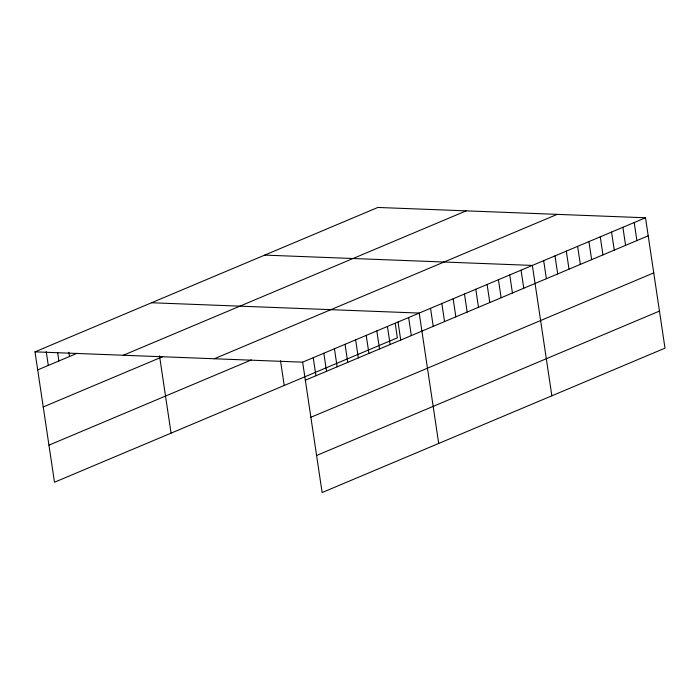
<?xml version="1.0" encoding="UTF-8"?>
<svg xmlns="http://www.w3.org/2000/svg" width="700" height="700" viewBox="0 0 700 700"><rect width="100%" height="100%" fill="white"/><g stroke="black" fill="none" stroke-linecap="round" stroke-linejoin="round"><path stroke-width="1.05" d="M395.203 323.418L397.355 337.838L54.486 482.23L35 351.846L377.869 207.454L645.514 217.77L665 348.154L322.131 492.546L302.645 362.162L645.514 217.77M37.695 369.898L77.201 353.264M123.322 355.25L466.191 210.857M43.234 406.963L162.645 356.676M214.322 358.759L557.191 214.366M48.947 445.156L251.326 359.931M305.34 380.214L648.209 235.821M310.879 417.287L653.756 272.886M316.592 455.481L659.461 311.08M264.723 255.106L532.367 265.422L551.854 395.806M151.576 302.75L419.221 313.075L438.707 443.45M35 351.846L302.645 362.162M634.2 222.539L636.895 240.59M622.886 227.299L625.581 245.35M611.572 232.068L614.267 250.119M600.259 236.836L602.954 254.879M588.945 241.596L591.64 259.648M577.622 246.365L580.326 264.408M566.309 251.125L569.012 269.176M554.995 255.894L557.69 273.945M543.681 260.654L546.376 278.705M521.054 270.191L523.749 288.234M509.74 274.951L512.435 293.002M498.426 279.72L501.121 297.762M487.104 284.48L489.808 302.531M475.79 289.249L478.494 307.3M464.476 294.009L467.18 312.06M453.162 298.777L455.858 316.829M441.849 303.546L444.544 321.589M430.535 308.306L433.23 326.358M408.625 317.537L411.32 335.58M398.02 322L400.724 340.051M387.424 326.463L390.127 344.514M376.828 330.925L379.523 348.976M366.231 335.387L368.926 353.439M355.635 339.85L358.33 357.901M345.039 344.312L347.734 362.364M334.434 348.775L337.137 366.826M323.838 353.238L326.533 371.289M313.241 357.7L315.936 375.751M280.516 360.771L284.209 385.481M159.504 355.81L171.062 433.134M68.854 352.257L69.493 356.51M57.627 352.476L58.896 360.973M46.235 351.627L48.291 365.435"/></g></svg>
